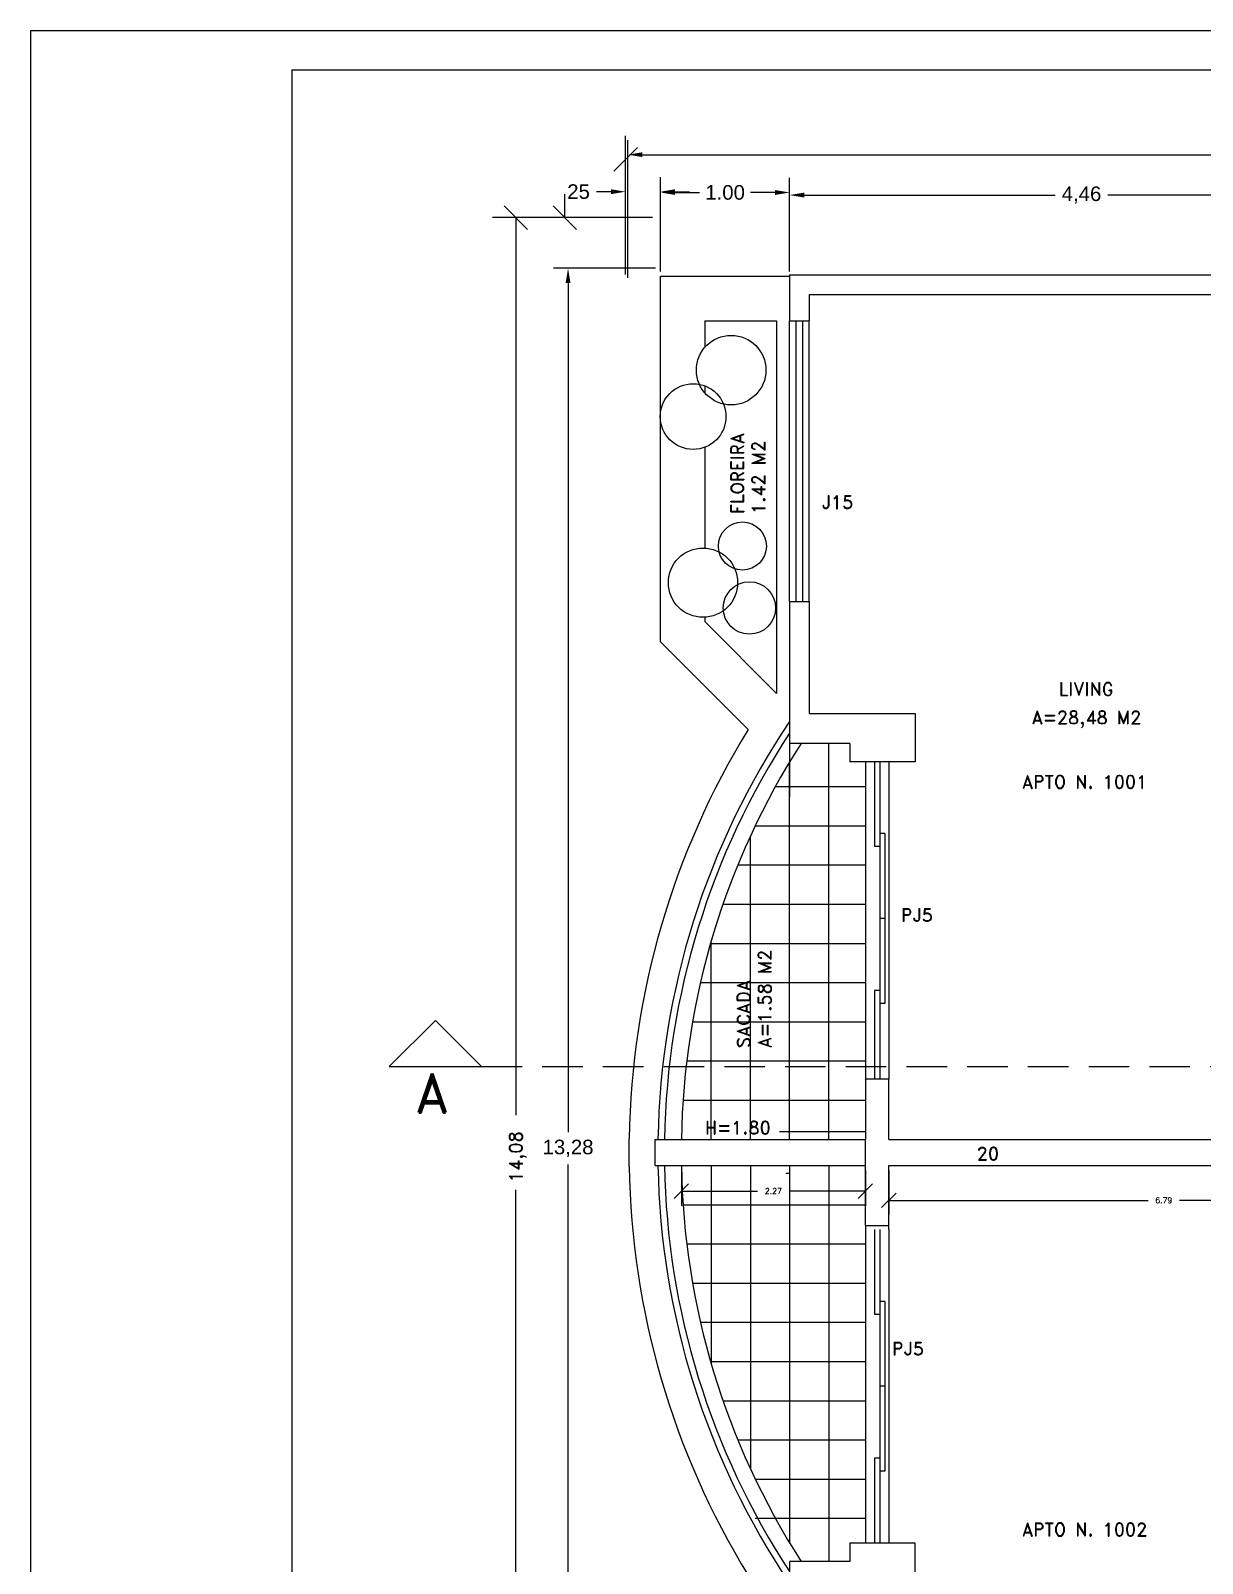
# Model space of a CAD drawing. Header units: millimetres. Extents: x 2200 to 2403, y 2380 to 2511.
# Drawn here: x 2200.79 to 2215.27, y 2397.09 to 2416.01 of the extents above; entities that cross this region are included whole.
import ezdxf

# ---------------------------------------------------------------- set-up
doc = ezdxf.new("R2010")
doc.units = ezdxf.units.MM
doc.linetypes.add('DASHED', pattern=[0.75, 0.5, -0.25])
doc.styles.add('ROMAND', font='romand', dxfattribs={"height": 0.1})
doc.styles.add('ROMANS', font='ROMANS.shx', dxfattribs={"height": 0.07})
doc.styles.get("Standard").update_dxf_attribs({"font": 'arial.ttf'})
doc.dimstyles.get("Standard").update_dxf_attribs({"dimtxt": 0.18, "dimasz": 0.18, "dimexe": 0.18, "dimexo": 0.0625, "dimgap": 0.09, "dimtad": 0, "dimtih": 1, "dimtoh": 1, "dimdec": 4, "dimzin": 0, "dimdsep": 46, "dimtxsty": 'Standard', "dimcen": 0.09, "dimadec": 0, "dimazin": 0, "dimtfac": 1, "dimtdec": 4, "dimtofl": 0, "dimtmove": 0, "dimatfit": 3, "dimfxl": 1, "dimtolj": 1, "dimtzin": 0, "dimarcsym": 0})

# ---------------------------------------------------------------- blocks, each defined once
blk = doc.blocks.new('*D515')
at = {"color": 0, "lineweight": -2, "transparency": 16777216}
for p, q in [((2210.169, 2413.669), (2210.169, 2414.16)), ((2217.381, 2413.669), (2217.381, 2414.16)), ((2210.349, 2413.98), (2213.448, 2413.98)), ((2217.201, 2413.98), (2214.102, 2413.98))]:
    blk.add_line(p, q, dxfattribs=at)
at = {"color": 0, "transparency": 16777216}
for points in [[(2210.349, 2414.01), (2210.349, 2413.95), (2210.169, 2413.98)], [(2217.201, 2414.01), (2217.201, 2413.95), (2217.381, 2413.98)]]:
    blk.add_solid(points, dxfattribs=at)
at = {"layer": 'DEFPOINTS', "color": 0, "transparency": 16777216}
for p in [(2217.381, 2413.98), (2210.169, 2413.607), (2217.381, 2413.607)]:
    blk.add_point(p, dxfattribs=at)
at = {"color": 0, "transparency": 16777216, "insert": (2213.775, 2413.98), "char_height": 0.18, "attachment_point": 5}
blk.add_mtext('\\A1;4,46', dxfattribs=at)
blk = doc.blocks.new('*D558')
at = {"color": 0, "lineweight": -2, "transparency": 16777216}
for p, q in [((2208.171, 2412.96), (2208.171, 2414.659)), ((2246.644, 2412.96), (2246.644, 2414.659)), ((2208.351, 2414.479), (2226.875, 2414.479)), ((2246.464, 2414.479), (2227.94, 2414.479))]:
    blk.add_line(p, q, dxfattribs=at)
at = {"color": 0, "transparency": 16777216}
for points in [[(2208.351, 2414.509), (2208.351, 2414.449), (2208.171, 2414.479)], [(2246.464, 2414.509), (2246.464, 2414.449), (2246.644, 2414.479)]]:
    blk.add_solid(points, dxfattribs=at)
at = {"layer": 'DEFPOINTS', "color": 0, "transparency": 16777216}
for p in [(2208.171, 2414.479), (2208.171, 2412.897), (2246.644, 2412.897)]:
    blk.add_point(p, dxfattribs=at)
at = {"color": 0, "transparency": 16777216, "insert": (2227.408, 2414.479), "char_height": 0.18, "attachment_point": 5}
blk.add_mtext('\\A1;38.4732', dxfattribs=at)
blk = doc.blocks.new('*D611')
at = {"color": 0, "lineweight": -2, "transparency": 16777216}
for p, q in [((2208.143, 2413.038), (2208.143, 2414.202)), ((2208.574, 2413.038), (2208.574, 2414.202)), ((2207.963, 2414.022), (2207.783, 2414.022)), ((2208.754, 2414.022), (2208.934, 2414.022))]:
    blk.add_line(p, q, dxfattribs=at)
at = {"color": 0, "transparency": 16777216}
for points in [[(2207.963, 2414.052), (2207.963, 2413.992), (2208.143, 2414.022)], [(2208.754, 2414.052), (2208.754, 2413.992), (2208.574, 2414.022)]]:
    blk.add_solid(points, dxfattribs=at)
at = {"layer": 'DEFPOINTS', "color": 0, "transparency": 16777216}
for p in [(2208.143, 2414.022), (2208.143, 2412.976), (2208.574, 2412.976)]:
    blk.add_point(p, dxfattribs=at)
at = {"color": 0, "transparency": 16777216, "insert": (2207.562, 2414.022), "char_height": 0.18, "attachment_point": 5}
blk.add_mtext('\\A1;25', dxfattribs=at)
blk = doc.blocks.new('*D612')
at = {"color": 0, "lineweight": -2, "transparency": 16777216}
for p, q in [((2208.574, 2413.038), (2208.574, 2414.192)), ((2210.169, 2413.038), (2210.169, 2414.192)), ((2208.754, 2414.012), (2209.057, 2414.012)), ((2209.989, 2414.012), (2209.687, 2414.012))]:
    blk.add_line(p, q, dxfattribs=at)
at = {"color": 0, "transparency": 16777216}
for points in [[(2208.754, 2414.042), (2208.754, 2413.982), (2208.574, 2414.012)], [(2209.989, 2414.042), (2209.989, 2413.982), (2210.169, 2414.012)]]:
    blk.add_solid(points, dxfattribs=at)
at = {"layer": 'DEFPOINTS', "color": 0, "transparency": 16777216}
for p in [(2210.169, 2414.012), (2208.574, 2412.976), (2210.169, 2412.976)]:
    blk.add_point(p, dxfattribs=at)
at = {"color": 0, "transparency": 16777216, "insert": (2209.372, 2414.012), "char_height": 0.18, "attachment_point": 5}
blk.add_mtext('\\A1;1.00', dxfattribs=at)
blk = doc.blocks.new('*D618')
at = {"color": 0, "lineweight": -2, "transparency": 16777216}
for p, q in [((2208.512, 2413.076), (2207.252, 2413.076)), ((2207.432, 2412.896), (2207.432, 2402.409)), ((2207.432, 2391.526), (2207.432, 2402.013)), ((2208.512, 2391.346), (2207.252, 2391.346))]:
    blk.add_line(p, q, dxfattribs=at)
at = {"color": 0, "transparency": 16777216}
for points in [[(2207.402, 2412.896), (2207.462, 2412.896), (2207.432, 2413.076)], [(2207.402, 2391.526), (2207.462, 2391.526), (2207.432, 2391.346)]]:
    blk.add_solid(points, dxfattribs=at)
at = {"layer": 'DEFPOINTS', "color": 0, "transparency": 16777216}
for p in [(2208.574, 2413.076), (2207.432, 2391.346), (2208.574, 2391.346)]:
    blk.add_point(p, dxfattribs=at)
at = {"color": 0, "transparency": 16777216, "insert": (2207.432, 2402.211), "char_height": 0.18, "attachment_point": 5}
blk.add_mtext('\\A1;13,28', dxfattribs=at)
blk = doc.blocks.new('*D638')
at = {"color": 1, "lineweight": -2, "transparency": 16777216}
for p, q in [((2208.832, 2401.937), (2208.832, 2401.503)), ((2211.105, 2401.937), (2211.105, 2401.503)), ((2208.742, 2401.593), (2208.922, 2401.773)), ((2211.015, 2401.593), (2211.195, 2401.773)), ((2208.832, 2401.683), (2209.772, 2401.683)), ((2211.105, 2401.683), (2210.165, 2401.683))]:
    blk.add_line(p, q, dxfattribs=at)
at = {"layer": 'DEFPOINTS', "color": 0, "transparency": 16777216}
for p in [(2208.832, 2401.999), (2211.105, 2401.999), (2211.105, 2401.683)]:
    blk.add_point(p, dxfattribs=at)
at = {"color": 1, "transparency": 16777216, "insert": (2209.968, 2401.683), "char_height": 0.07, "attachment_point": 5, "style": 'ROMANS'}
blk.add_mtext('\\A1;2.27', dxfattribs=at)
blk = doc.blocks.new('*D639')
at = {"color": 1, "lineweight": -2, "transparency": 16777216}
for p, q in [((2211.396, 2401.937), (2211.396, 2401.389)), ((2218.187, 2401.937), (2218.187, 2401.389)), ((2211.306, 2401.479), (2211.486, 2401.659)), ((2211.396, 2401.569), (2214.598, 2401.569)), ((2218.187, 2401.569), (2214.985, 2401.569)), ((2218.097, 2401.479), (2218.277, 2401.659))]:
    blk.add_line(p, q, dxfattribs=at)
at = {"layer": 'DEFPOINTS', "color": 0, "transparency": 16777216}
for p in [(2211.396, 2401.999), (2218.187, 2401.999), (2218.187, 2401.569)]:
    blk.add_point(p, dxfattribs=at)
at = {"color": 1, "transparency": 16777216, "insert": (2214.791, 2401.569), "char_height": 0.07, "attachment_point": 5, "style": 'ROMANS'}
blk.add_mtext('\\A1;6.79', dxfattribs=at)

msp = doc.modelspace()

# ---------------------------------------------------------------- linework, layer by layer
at = {"color": 1}
for p, q in [((2200.79354, 2416.0101), (2200.79354, 2382.13102)), ((2200.79354, 2416.0101), (2250.96684, 2416.0101)), ((2210.25008, 2408.96072), (2210.25008, 2412.42929)), ((2210.33075, 2408.96072), (2210.33075, 2412.42929)), ((2211.21805, 2406.98444), (2211.21805, 2405.9358)), ((2211.28259, 2406.98444), (2211.28259, 2403.06414)), ((2211.34712, 2406.09713), (2211.28259, 2406.09713)), ((2211.34712, 2406.09713), (2211.34712, 2403.99985)), ((2211.28259, 2405.9358), (2211.21805, 2405.9358)), ((2211.34712, 2405.04849), (2211.28259, 2405.04849)), ((2211.28259, 2404.16118), (2211.21805, 2404.16118)), ((2211.21805, 2404.16118), (2211.21805, 2403.06414)), ((2211.21805, 2404.16118), (2211.21805, 2403.11254)), ((2211.34712, 2403.99985), (2211.28259, 2403.99985)), ((2211.21805, 2401.20886), (2211.21805, 2400.16022)), ((2211.28259, 2401.20886), (2211.28259, 2397.33697)), ((2211.34712, 2400.32155), (2211.28259, 2400.32155)), ((2211.34712, 2400.32155), (2211.34712, 2398.22427)), ((2211.28259, 2400.16022), (2211.21805, 2400.16022)), ((2211.34712, 2399.27291), (2211.28259, 2399.27291)), ((2211.28259, 2398.3856), (2211.21805, 2398.3856)), ((2211.21805, 2398.3856), (2211.21805, 2397.33697)), ((2211.21805, 2398.3856), (2211.21805, 2397.33697)), ((2211.34712, 2398.22427), (2211.28259, 2398.22427))]:
    msp.add_line(p, q, dxfattribs=at)
for p, q in [((2204.02012, 2415.52611), (2204.02012, 2382.61501)), ((2204.02012, 2415.52611), (2250.48285, 2415.52611)), ((2210.16942, 2412.99394), (2217.38082, 2412.99394)), ((2210.16942, 2412.99394), (2210.16942, 2412.42929)), ((2210.41141, 2412.75195), (2215.92886, 2412.75195)), ((2210.41141, 2412.75195), (2210.41141, 2412.42929)), ((2210.16942, 2412.42929), (2210.41141, 2412.42929)), ((2210.16942, 2412.42929), (2210.41141, 2412.42929)), ((2210.16942, 2408.96072), (2210.41141, 2408.96072)), ((2210.16942, 2408.96072), (2210.16942, 2407.2103)), ((2210.41141, 2408.96072), (2210.41141, 2407.58135)), ((2210.41141, 2407.79081), (2210.41141, 2407.58135)), ((2210.41141, 2407.58135), (2211.71817, 2407.58135)), ((2211.71817, 2407.58135), (2211.71817, 2406.98444)), ((2210.16942, 2407.48146), (2210.16942, 2406.55167)), ((2210.91153, 2407.2103), (2210.16942, 2407.2103)), ((2210.91153, 2407.2103), (2210.91153, 2406.98444)), ((2211.10512, 2406.98444), (2210.91153, 2406.98444)), ((2211.39552, 2406.98444), (2211.10512, 2406.98444)), ((2211.71817, 2406.98444), (2211.39552, 2406.98444)), ((2205.22276, 2403.22013), (2205.79314, 2403.79051)), ((2205.79314, 2403.79051), (2206.36353, 2403.22013)), ((2205.22276, 2403.22013), (2206.36353, 2403.22013)), ((2211.39552, 2403.06414), (2211.10512, 2403.06414)), ((2211.10512, 2403.06414), (2211.10512, 2402.32203)), ((2211.39552, 2402.32203), (2211.39552, 2403.06414)), ((2211.10512, 2401.99937), (2211.10512, 2402.32203)), ((2211.39552, 2402.32203), (2218.18746, 2402.32203)), ((2211.10512, 2401.25726), (2211.10512, 2401.99937)), ((2211.39552, 2401.20886), (2211.39552, 2401.99937)), ((2211.39552, 2401.99937), (2218.18746, 2401.99937)), ((2211.10512, 2401.25726), (2211.39552, 2401.25726)), ((2211.10512, 2397.33697), (2210.91153, 2397.33697)), ((2210.91153, 2397.33697), (2210.91153, 2397.1111)), ((2211.39552, 2397.33697), (2211.10512, 2397.33697)), ((2211.71817, 2397.33697), (2211.39552, 2397.33697)), ((2211.71817, 2396.74005), (2211.71817, 2397.33697)), ((2210.16942, 2397.1111), (2210.16942, 2395.36069)), ((2210.91153, 2397.1111), (2210.16942, 2397.1111))]:
    msp.add_line(p, q)
at = {"color": 1, "linetype": 'ByBlock'}
for p, q in [((2207.99766, 2414.27582), (2208.28805, 2414.56621)), ((2208.14286, 2412.99797), (2208.14286, 2414.71141)), ((2207.39276, 2413.70157), (2207.39276, 2413.99197)), ((2206.93289, 2413.55638), (2206.64249, 2413.84677)), ((2207.53796, 2413.55638), (2207.24757, 2413.84677)), ((2208.47364, 2413.70157), (2206.4973, 2413.70157)), ((2206.78769, 2413.70157), (2206.78769, 2402.62087)), ((2208.47364, 2413.70157), (2207.10237, 2413.70157)), ((2206.78769, 2390.61983), (2206.78769, 2401.70053))]:
    msp.add_line(p, q, dxfattribs=at)
at = {"color": 3}
for p, q in [((2208.57447, 2408.46328), (2208.57447, 2412.97559)), ((2210.16942, 2412.97559), (2208.57447, 2412.97559)), ((2209.12078, 2412.42929), (2209.12078, 2412.09854)), ((2209.12078, 2412.42929), (2210.00809, 2412.42929)), ((2210.00809, 2412.42929), (2210.00809, 2407.8282)), ((2209.12078, 2411.62482), (2209.12078, 2411.53947)), ((2209.12078, 2410.86635), (2209.12078, 2409.62226)), ((2209.12078, 2408.76812), (2209.12078, 2408.71551)), ((2210.00809, 2407.8282), (2209.12078, 2408.71551)), ((2209.6559, 2407.38185), (2208.57447, 2408.46328)), ((2208.18656, 2401.98825), (2208.18656, 2402.33316)), ((2208.50907, 2401.99937), (2208.50907, 2402.32203)), ((2208.50907, 2402.32203), (2211.10512, 2402.32203)), ((2208.50907, 2401.99937), (2211.10512, 2401.99937))]:
    msp.add_line(p, q, dxfattribs=at)
at = {"color": 2}
for p, q in [((2210.16942, 2408.96072), (2210.16942, 2412.42929)), ((2210.41141, 2408.96072), (2210.41141, 2412.42929))]:
    msp.add_line(p, q, dxfattribs=at)
at = {"color": 4}
for p, q in [((2210.6534, 2402.32203), (2210.6534, 2407.2103)), ((2210.16942, 2402.32203), (2210.16942, 2406.98417)), ((2211.10512, 2406.98444), (2211.10512, 2403.06414)), ((2211.39552, 2406.98444), (2211.39552, 2403.06414)), ((2209.99297, 2406.67791), (2211.10512, 2406.67791)), ((2209.68543, 2402.32203), (2209.68543, 2406.06843)), ((2209.74424, 2406.19392), (2211.10512, 2406.19392)), ((2209.52965, 2405.70994), (2211.10512, 2405.70994)), ((2209.3467, 2405.22595), (2211.10512, 2405.22595)), ((2209.19347, 2404.74196), (2211.10512, 2404.74196)), ((2209.20144, 2402.32203), (2209.20144, 2404.76959)), ((2209.06845, 2404.25798), (2211.10512, 2404.25798)), ((2208.97051, 2403.77399), (2211.10512, 2403.77399)), ((2208.89878, 2403.29), (2211.10512, 2403.29)), ((2208.85266, 2402.80602), (2211.10512, 2402.80602)), ((2210.04499, 2402.41883), (2211.10512, 2402.41883)), ((2209.20144, 2401.99937), (2209.20144, 2399.55181)), ((2209.68543, 2401.99937), (2209.68543, 2398.25298)), ((2210.12102, 2401.90257), (2210.16942, 2401.90257)), ((2210.16942, 2401.99937), (2210.16942, 2397.33724)), ((2210.6534, 2401.99937), (2210.6534, 2397.1111)), ((2208.85266, 2401.51538), (2211.10512, 2401.51538)), ((2211.10512, 2401.25726), (2211.10512, 2397.33697)), ((2211.39552, 2401.20886), (2211.39552, 2397.33697)), ((2208.89878, 2401.0314), (2211.10512, 2401.0314)), ((2208.97051, 2400.54741), (2211.10512, 2400.54741)), ((2209.06845, 2400.06342), (2211.10512, 2400.06342)), ((2209.19347, 2399.57944), (2211.10512, 2399.57944)), ((2209.3467, 2399.09545), (2211.10512, 2399.09545)), ((2209.52965, 2398.61146), (2211.10512, 2398.61146)), ((2209.74424, 2398.12748), (2211.10512, 2398.12748)), ((2209.74424, 2397.64349), (2211.10512, 2397.64349))]:
    msp.add_line(p, q, dxfattribs=at)
at = {"linetype": 'DASHED'}
msp.add_line((2206.36353, 2403.22013), (2248.31144, 2403.22013), dxfattribs=at)
at = {"color": 1}
for centre, radius in [((2209.44675, 2411.819), 0.42941), ((2208.97727, 2411.24559), 0.40548), ((2209.58585, 2409.64697), 0.29695), ((2209.09899, 2409.19519), 0.42763), ((2209.67279, 2408.88242), 0.32329)]:
    msp.add_circle(centre, radius, dxfattribs=at)
at = {"color": 3}
for radius, start, end in [(10.00239, 148.534184, 179.012093), (9.35708, 147.339832, 179.012093), (10.00239, 180.987907, 211.465816), (9.35708, 180.987907, 212.660168)]:
    msp.add_arc((2218.18746, 2402.1607), radius, start, end, dxfattribs=at)
at = {"color": 2}
for centre, radius, start, end in [((2218.05991, 2402.15792), 9.51841, 145.993329, 179.012093), ((2218.05991, 2402.15792), 9.43774, 146.726133, 179.012093), ((2218.05991, 2402.16348), 9.51841, 180.987907, 214.006671), ((2218.05991, 2402.16348), 9.43774, 180.987907, 213.273867)]:
    msp.add_arc(centre, radius, start, end, dxfattribs=at)
at = {"layer": 'DEFPOINTS', "color": 0, "linetype": 'ByBlock'}
for p in [(2208.14286, 2414.42102), (2208.57447, 2413.70157), (2208.57447, 2413.70157), (2208.14286, 2412.89714), (2208.57447, 2412.97559)]:
    msp.add_point(p, dxfattribs=at)
at = {"layer": 'DEFPOINTS', "color": 1, "linetype": 'ByBlock'}
msp.add_point((2206.78769, 2413.70157), dxfattribs=at)

# ---------------------------------------------------------------- texts
at = {"color": 1, "style": 'ROMAND'}
for s, p in [('FLOREIRA', (2209.60445, 2410.04262)), ('1.42 M2', (2209.86565, 2410.04262)), ('A=1.58 M2', (2209.94314, 2403.44841)), ('SACADA', (2209.68194, 2403.44841)), ('14,08', (2206.86767, 2401.79306))]:
    msp.add_text(s, height=0.161329, rotation=90, dxfattribs=at).set_placement(p)
for s, height, p in [('J15', 0.161329, (2210.56194, 2410.10835)), ('LIVING', 0.161329, (2213.49279, 2407.79995)), ('A=28,48 M2', 0.161329, (2213.15905, 2407.45006)), ('APTO N. 1001', 0.1613289, (2213.03944, 2406.65444)), ('PJ5', 0.161329, (2211.54531, 2405.01032)), ('A', 0.48399, (2205.54633, 2402.65158)), ('H=1.80', 0.161329, (2209.1212, 2402.38601)), ('20', 0.161329, (2212.48009, 2402.06435)), ('PJ5', 0.161329, (2211.435, 2399.65653)), ('APTO N. 1002', 0.1613289, (2213.03944, 2397.42422))]:
    msp.add_text(s, height=height, dxfattribs=at).set_placement(p)

# ---------------------------------------------------------------- dimensions: what is measured, and where the dimension line sits
at = {"color": 1}
dim = msp.add_aligned_dim(p1=(2246.64437, 2412.89714), p2=(2208.17115, 2412.89714), distance=-1.58222, dimstyle='Standard', dxfattribs=at)
dim.commit()
dim.dimension.update_dxf_attribs({"geometry": '*D558', "text_midpoint": (2227.40776, 2414.47936)})
for p2, distance, text, picture, middle in [((2208.14286, 2412.97559), -1.04601, '25', '*D611', (2207.56172, 2414.0216)), ((2210.16942, 2412.97559), 1.03644, '1.00', '*D612', (2209.37194, 2414.01204))]:
    dim = msp.add_aligned_dim(p1=(2208.57447, 2412.97559), p2=p2, distance=distance, text=text, dimstyle='Standard', dxfattribs=at)
    dim.commit()
    dim.dimension.update_dxf_attribs({"geometry": picture, "text_midpoint": middle})
for p1, p2, distance, text, picture, middle in [((2210.16942, 2413.60673), (2217.38082, 2413.60673), 0.373, '4,46', '*D515', (2213.77512, 2413.97973)), ((2208.57447, 2413.07642), (2208.57447, 2391.34581), -1.14269, '13,28', '*D618', (2207.43178, 2402.21112))]:
    dim = msp.add_aligned_dim(p1=p1, p2=p2, distance=distance, text=text, dimstyle='Standard')
    dim.commit()
    dim.dimension.update_dxf_attribs({"geometry": picture, "text_midpoint": middle})
for base, p1, p2, picture, middle in [((2211.10512, 2401.68323), (2208.83178, 2401.99937), (2211.10512, 2401.99937), '*D638', (2209.96845, 2401.68323)), ((2218.18746, 2401.56906), (2211.39552, 2401.99937), (2218.18746, 2401.99937), '*D639', (2214.79149, 2401.56906))]:
    dim = msp.add_linear_dim(base=base, p1=p1, p2=p2, dimstyle='Standard', override={"dimasz": 0, "dimtih": 0, "dimtoh": 0, "dimdec": 2, "dimtxsty": 'ROMANS', "dimtsz": 0.09, "dimclrd": 1, "dimclre": 1, "dimclrt": 1, "dimtdec": 2, "dimtix": 1, "dimtmove": 2})
    dim.commit()
    dim.dimension.update_dxf_attribs({"geometry": picture, "text_midpoint": middle})

doc.saveas('drawing.dxf')
